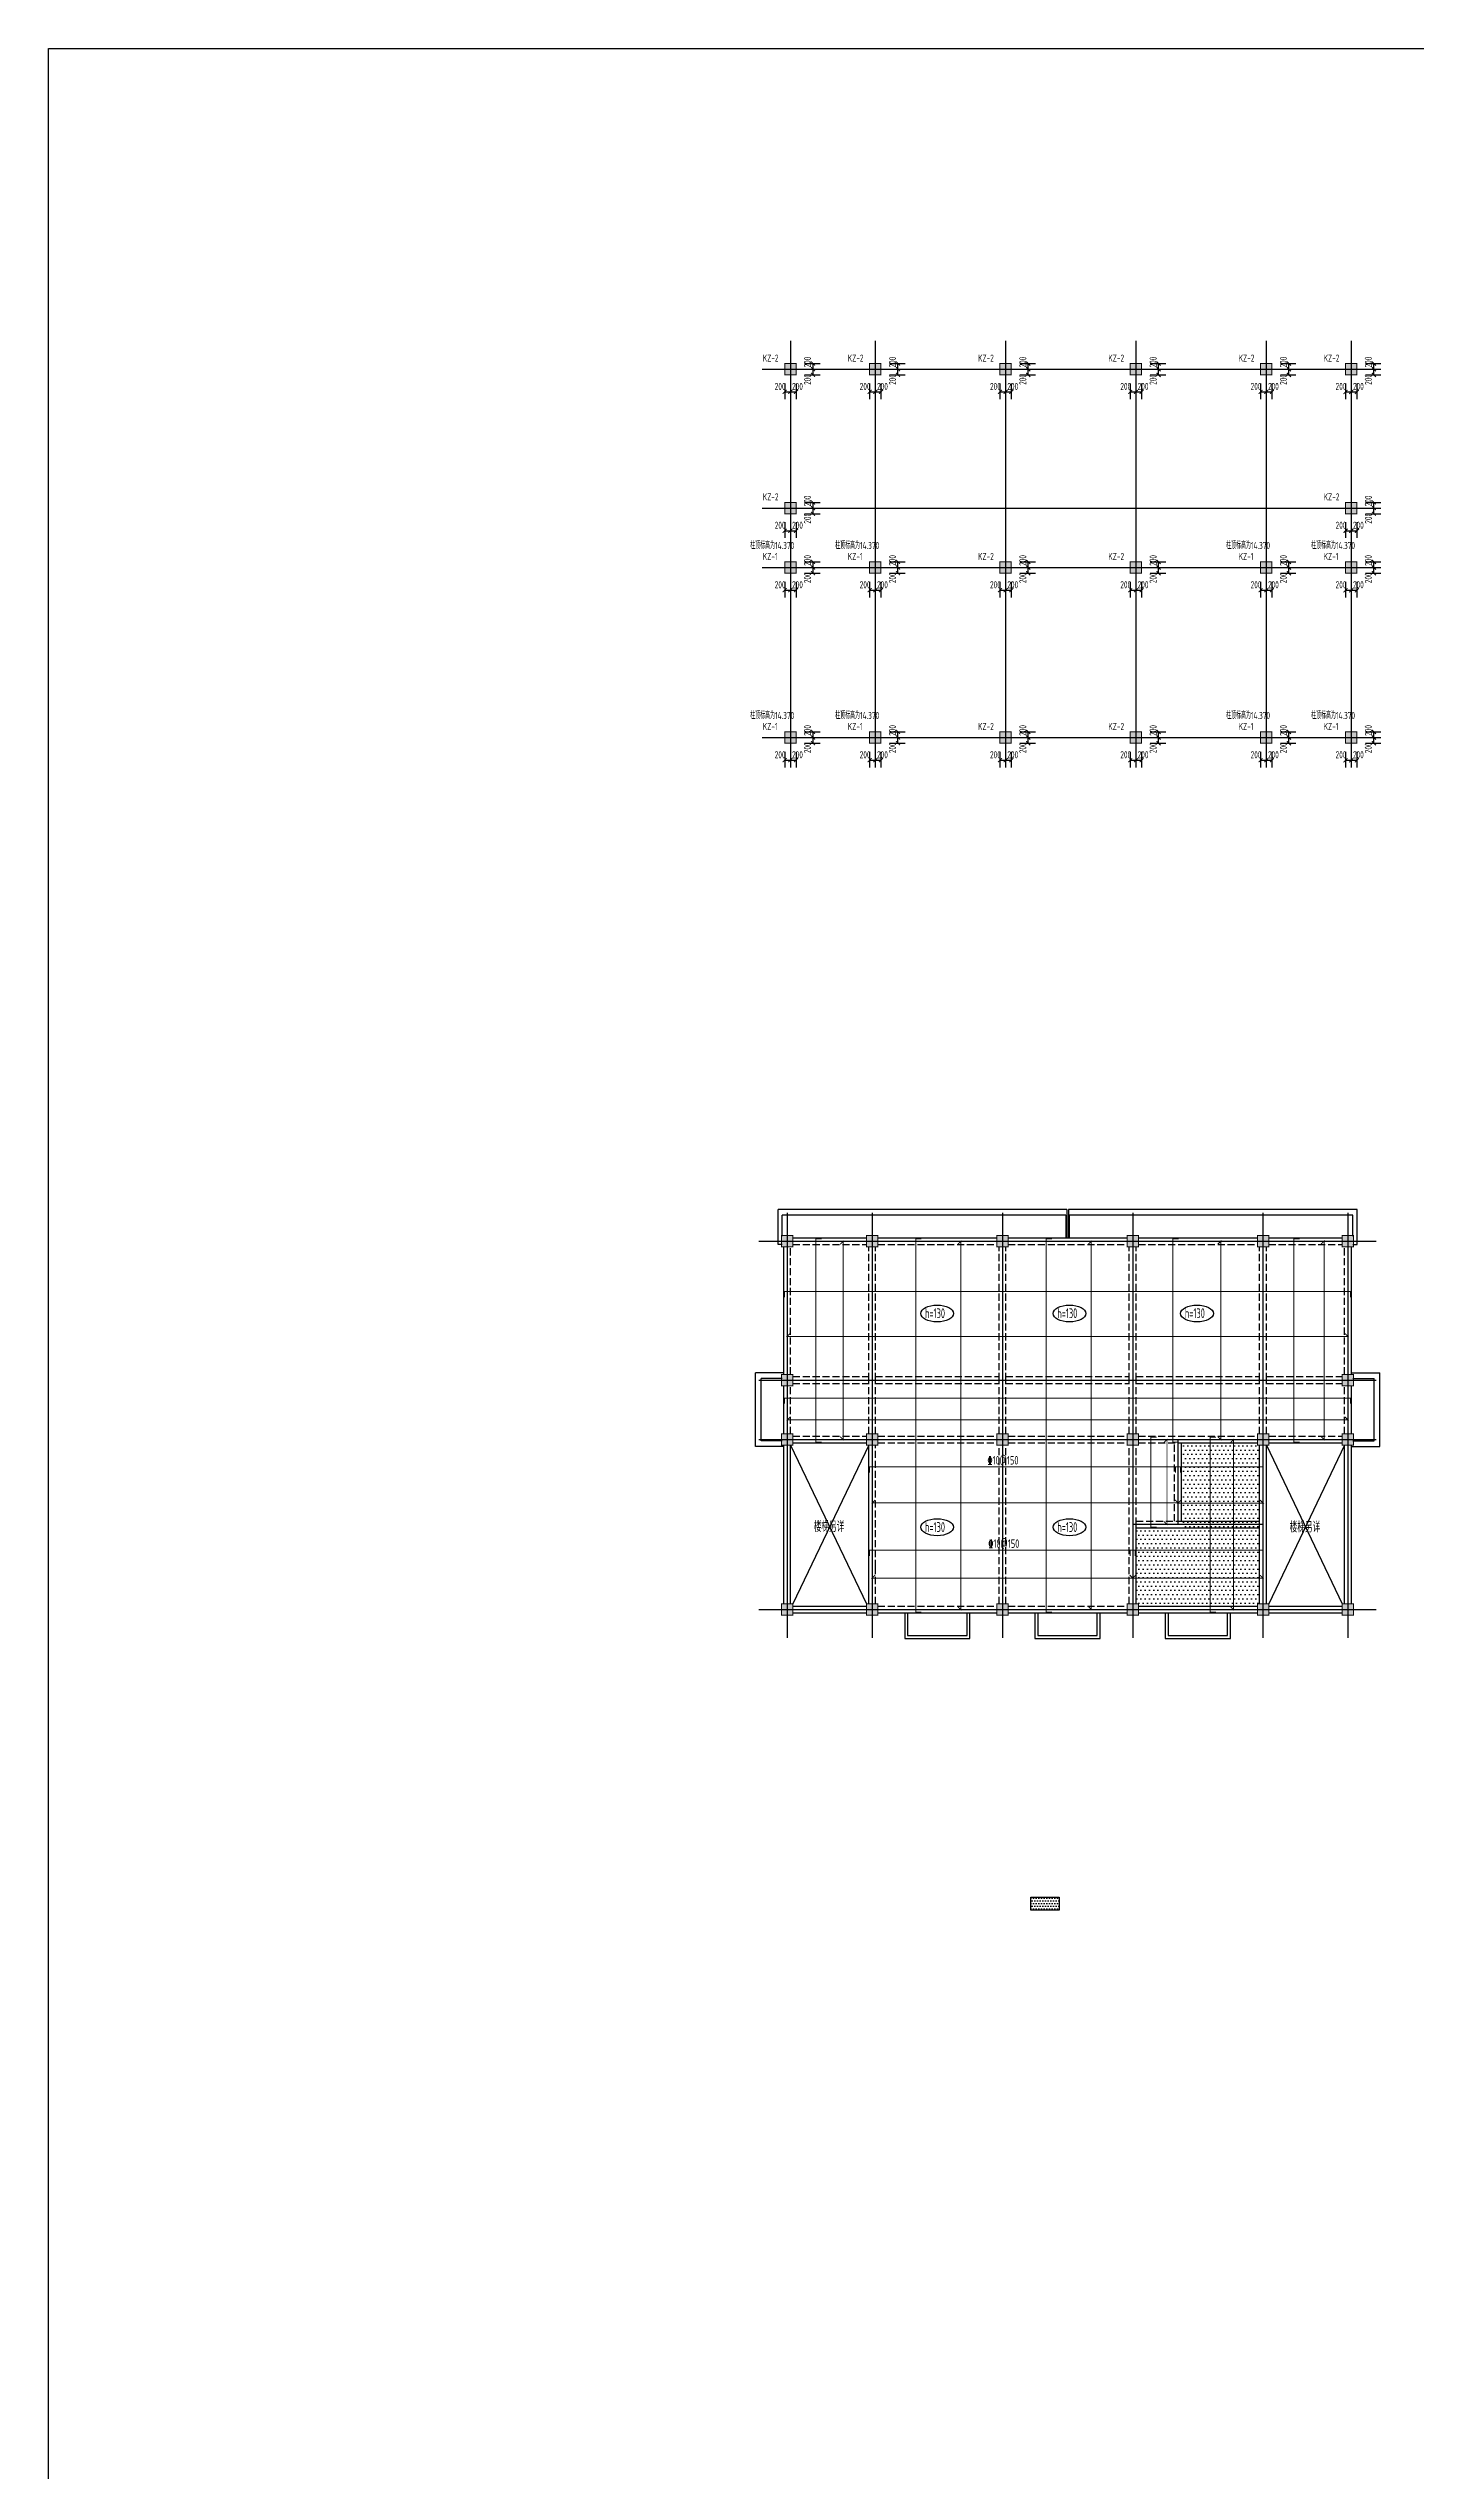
# Model space of a CAD drawing. Extents: x 389606 to 781446, y -84812 to 87496.
# Drawn here: x 605250 to 653546, y 1976 to 87496 of the extents above; entities that cross this region are included whole.
import ezdxf

# ---------------------------------------------------------------- set-up
doc = ezdxf.new("R2010")
doc.units = 0
doc.header["$LTSCALE"] = 1000
doc.header["$MEASUREMENT"] = 0
doc.linetypes.add('DASH', pattern=[0.35, 0.25, -0.1])
doc.layers.get('0').update_dxf_attribs({"linetype": 'CONTINUOUS'})
for name, color, linetype in [('DOTE', 5, 'CONTINUOUS'), ('构件标注', 3, 'CONTINUOUS'), ('柱', 2, 'CONTINUOUS'), ('柱集中标注', 2, 'CONTINUOUS'), ('梁', 4, 'CONTINUOUS'), ('梁原位标注', 7, 'CONTINUOUS'), ('梁虚线', 134, 'DASH'), ('楼板正筋钢筋', 24, 'CONTINUOUS'), ('楼板负筋钢筋', 1, 'CONTINUOUS'), ('零厚板', 7, 'CONTINUOUS')]:
    doc.layers.add(name, color=color, linetype=linetype)
doc.styles.get("Standard").update_dxf_attribs({"font": 'GBENOR', "bigfont": 'GBCBIG'})

# ---------------------------------------------------------------- blocks, each defined once
blk = doc.blocks.new('0asd3asdasdasd3')
at = {"layer": 'DOTE'}
for p, q in [((576270, 47332), (576270, 32332)), ((579270, 47332), (579270, 32332)), ((583870, 47332), (583870, 32332)), ((588470, 47332), (588470, 32332)), ((593070, 47332), (593070, 32332)), ((596070, 47332), (596070, 32332)), ((575270, 46332), (597070, 46332)), ((575270, 41432), (597070, 41432)), ((575270, 39332), (597070, 39332)), ((575270, 33332), (597070, 33332))]:
    blk.add_line(p, q, dxfattribs=at)
blk = doc.blocks.new('0a3sdas3dasd')
for p, q in [((593988, -390204), (593988, -387604)), ((594988, -387604), (593988, -387604)), ((594188, -390004), (594188, -387804)), ((594933, -387804), (594188, -387804)), ((615028, -387604), (616028, -387604)), ((615083, -387804), (615828, -387804)), ((615828, -390004), (615828, -387804)), ((616028, -390204), (616028, -387604)), ((594988, -390204), (593988, -390204)), ((594933, -390004), (594188, -390004)), ((615028, -390204), (616028, -390204)), ((615083, -390004), (615828, -390004)), ((599258, -396074), (599258, -396974)), ((599358, -396074), (599358, -396874)), ((601458, -396874), (601458, -396074)), ((601558, -396974), (601558, -396074)), ((603858, -396074), (603858, -396974)), ((603958, -396074), (603958, -396874)), ((606058, -396874), (606058, -396074)), ((606158, -396974), (606158, -396074)), ((608458, -396074), (608458, -396974)), ((608558, -396074), (608558, -396874)), ((610658, -396874), (610658, -396074)), ((610758, -396974), (610758, -396074)), ((599258, -396974), (601558, -396974)), ((599358, -396874), (601458, -396874)), ((603858, -396974), (606158, -396974)), ((603958, -396874), (606058, -396874)), ((608458, -396974), (610758, -396974)), ((608558, -396874), (610658, -396874))]:
    blk.add_line(p, q)
blk = doc.blocks.new('asd0asdasd5asdad2')
at = {"layer": 'DOTE'}
for p, q in [((539368, 47332), (539368, 32332)), ((542368, 47332), (542368, 32332)), ((546968, 47332), (546968, 32332)), ((551568, 47332), (551568, 32332)), ((556168, 47332), (556168, 32332)), ((559168, 47332), (559168, 32332)), ((538368, 46332), (560168, 46332)), ((538368, 41432), (560168, 41432)), ((538368, 39332), (560168, 39332)), ((553168, 36332), (553168, 39332)), ((556168, 36332), (551568, 36332)), ((538368, 33332), (560168, 33332))]:
    blk.add_line(p, q, dxfattribs=at)

msp = doc.modelspace()

# ---------------------------------------------------------------- hatches: boundary and pattern name
h = msp.add_hatch(color=2)
h.paths.add_polyline_path([(651439.5, 75974), (651439.5, 76374), (651039.5, 76374), (651039.5, 75974)])
h.paths.add_polyline_path([(651439.5, 71074), (651439.5, 71474), (651039.5, 71474), (651039.5, 71074)])
h.paths.add_polyline_path([(651439.5, 68974), (651439.5, 69374), (651039.5, 69374), (651039.5, 68974)])
h.paths.add_polyline_path([(651439.5, 62974), (651439.5, 63374), (651039.5, 63374), (651039.5, 62974)])
h.paths.add_polyline_path([(648439.5, 75974), (648439.5, 76374), (648039.5, 76374), (648039.5, 75974)])
h.paths.add_polyline_path([(648439.5, 68974), (648439.5, 69374), (648039.5, 69374), (648039.5, 68974)])
h.paths.add_polyline_path([(648439.5, 62974), (648439.5, 63374), (648039.5, 63374), (648039.5, 62974)])
h.paths.add_polyline_path([(643839.5, 75974), (643839.5, 76374), (643439.5, 76374), (643439.5, 75974)])
h.paths.add_polyline_path([(643839.5, 68974), (643839.5, 69374), (643439.5, 69374), (643439.5, 68974)])
h.paths.add_polyline_path([(643839.5, 62974), (643839.5, 63374), (643439.5, 63374), (643439.5, 62974)])
h.paths.add_polyline_path([(639239.5, 75974), (639239.5, 76374), (638839.5, 76374), (638839.5, 75974)])
h.paths.add_polyline_path([(639239.5, 68974), (639239.5, 69374), (638839.5, 69374), (638839.5, 68974)])
h.paths.add_polyline_path([(639239.5, 62974), (639239.5, 63374), (638839.5, 63374), (638839.5, 62974)])
h.paths.add_polyline_path([(634639.5, 75974), (634639.5, 76374), (634239.5, 76374), (634239.5, 75974)])
h.paths.add_polyline_path([(634639.5, 68974), (634639.5, 69374), (634239.5, 69374), (634239.5, 68974)])
h.paths.add_polyline_path([(634639.5, 62974), (634639.5, 63374), (634239.5, 63374), (634239.5, 62974)])
h.paths.add_polyline_path([(631639.5, 75974), (631639.5, 76374), (631239.5, 76374), (631239.5, 75974)])
h.paths.add_polyline_path([(631639.5, 71074), (631639.5, 71474), (631239.5, 71474), (631239.5, 71074)])
h.paths.add_polyline_path([(631639.5, 68974), (631639.5, 69374), (631239.5, 69374), (631239.5, 68974)])
h.paths.add_polyline_path([(631639.5, 62974), (631639.5, 63374), (631239.5, 63374), (631239.5, 62974)])
h = msp.add_hatch(color=2)
h.paths.add_polyline_path([(651325.6, 45198.5), (651325.6, 45598.5), (650925.6, 45598.5), (650925.6, 45198.5)])
h.paths.add_polyline_path([(651325.6, 40298.5), (651325.6, 40698.5), (650925.6, 40698.5), (650925.6, 40298.5)])
h.paths.add_polyline_path([(651325.6, 38198.5), (651325.6, 38598.5), (650925.6, 38598.5), (650925.6, 38198.5)])
h.paths.add_polyline_path([(651325.6, 32198.5), (651325.6, 32598.5), (650925.6, 32598.5), (650925.6, 32198.5)])
h.paths.add_polyline_path([(648325.6, 45198.5), (648325.6, 45598.5), (647925.6, 45598.5), (647925.6, 45198.5)])
h.paths.add_polyline_path([(648325.6, 38198.5), (648325.6, 38598.5), (647925.6, 38598.5), (647925.6, 38198.5)])
h.paths.add_polyline_path([(648325.6, 32198.5), (648325.6, 32598.5), (647925.6, 32598.5), (647925.6, 32198.5)])
h.paths.add_polyline_path([(643725.6, 45198.5), (643725.6, 45598.5), (643325.6, 45598.5), (643325.6, 45198.5)])
h.paths.add_polyline_path([(643725.6, 38198.5), (643725.6, 38598.5), (643325.6, 38598.5), (643325.6, 38198.5)])
h.paths.add_polyline_path([(643725.6, 32198.5), (643725.6, 32598.5), (643325.6, 32598.5), (643325.6, 32198.5)])
h.paths.add_polyline_path([(639125.6, 45198.5), (639125.6, 45598.5), (638725.6, 45598.5), (638725.6, 45198.5)])
h.paths.add_polyline_path([(639125.6, 38198.5), (639125.6, 38598.5), (638725.6, 38598.5), (638725.6, 38198.5)])
h.paths.add_polyline_path([(639125.6, 32198.5), (639125.6, 32598.5), (638725.6, 32598.5), (638725.6, 32198.5)])
h.paths.add_polyline_path([(634525.6, 45198.5), (634525.6, 45598.5), (634125.6, 45598.5), (634125.6, 45198.5)])
h.paths.add_polyline_path([(634525.6, 38198.5), (634525.6, 38598.5), (634125.6, 38598.5), (634125.6, 38198.5)])
h.paths.add_polyline_path([(634525.6, 32198.5), (634525.6, 32598.5), (634125.6, 32598.5), (634125.6, 32198.5)])
h.paths.add_polyline_path([(631525.6, 45198.5), (631525.6, 45598.5), (631125.6, 45598.5), (631125.6, 45198.5)])
h.paths.add_polyline_path([(631525.6, 40298.5), (631525.6, 40698.5), (631125.6, 40698.5), (631125.6, 40298.5)])
h.paths.add_polyline_path([(631525.6, 38198.5), (631525.6, 38598.5), (631125.6, 38598.5), (631125.6, 38198.5)])
h.paths.add_polyline_path([(631525.6, 32198.5), (631525.6, 32598.5), (631125.6, 32598.5), (631125.6, 32198.5)])
h = msp.add_hatch()
h.set_pattern_fill('松散材料', color=2, scale=80, style=0)
h.set_pattern_definition([(0, (36242.96, 428327.68), (75, 150), [0, -150])])
h.paths.add_polyline_path([(645245.6, 38278.5), (648005.6, 38278.5), (648005.6, 32518.5), (643685.6, 32530.9), (643645.6, 32598.5), (643645.6, 35278.5), (645245.6, 35278.5)])
h = msp.add_hatch()
h.set_pattern_fill('松散材料', color=256, scale=50, style=0)
h.set_pattern_definition([(180, (1572886.81, 28863.06), (-46.875, 93.75), [0, -93.75])])
h.paths.add_polyline_path([(639933.4, 22249.2), (640930.3, 22249.2), (640930.3, 21785.6), (639933.4, 21785.6)])

# ---------------------------------------------------------------- linework, layer by layer
for p, q in [((641195.6, 46518.5), (631005.6, 46518.5)), ((631005.6, 45278.5), (631005.6, 46518.5)), ((641165.6, 46318.5), (631150.6, 46318.5)), ((631150.6, 45573.5), (631150.6, 46318.5)), ((641165.6, 46318.5), (641165.6, 45518.5)), ((641195.6, 46518.5), (641195.6, 45518.5)), ((641255.6, 46518.5), (641255.6, 45518.5)), ((651445.6, 46518.5), (641255.6, 46518.5)), ((641285.6, 46318.5), (641285.6, 45518.5)), ((651300.6, 46318.5), (641285.6, 46318.5)), ((651300.6, 45573.5), (651300.6, 46318.5)), ((651445.6, 45278.5), (651445.6, 46518.5)), ((631150.6, 45278.5), (631005.6, 45278.5)), ((651300.6, 45278.5), (651445.6, 45278.5))]:
    msp.add_line(p, q)
for points in [[(605249.7, 87496.2), (781446.2, 87496.2), (781446.2, -84811.7), (605249.7, -84811.7)], [(639933.4, 22249.2), (640930.3, 22249.2), (640930.3, 21785.6), (639933.4, 21785.6)]]:
    msp.add_lwpolyline(points, close=True)
at = {"color": 181}
for centre in [(636622.4, 42850), (641292, 42850), (645795.9, 42850), (636622.4, 35303.8), (641292, 35303.8)]:
    msp.add_ellipse(centre, major_axis=(578.3, 0), ratio=0.5139449, dxfattribs=at)
at = {"layer": '构件标注'}
for p, q in [((631939.5, 76374), (632489.5, 76374)), ((631939.5, 76174), (632489.5, 76174)), ((631939.5, 76174), (632489.5, 76174)), ((632239.5, 76174), (632239.5, 76374)), ((632239.5, 75974), (632239.5, 76174)), ((634939.5, 76374), (635489.5, 76374)), ((634939.5, 76174), (635489.5, 76174)), ((634939.5, 76174), (635489.5, 76174)), ((635239.5, 76174), (635239.5, 76374)), ((635239.5, 75974), (635239.5, 76174)), ((639539.5, 76374), (640089.5, 76374)), ((639539.5, 76174), (640089.5, 76174)), ((639539.5, 76174), (640089.5, 76174)), ((639839.5, 76174), (639839.5, 76374)), ((639839.5, 75974), (639839.5, 76174)), ((644139.5, 76374), (644689.5, 76374)), ((644139.5, 76174), (644689.5, 76174)), ((644139.5, 76174), (644689.5, 76174)), ((644439.5, 76174), (644439.5, 76374)), ((644439.5, 75974), (644439.5, 76174)), ((648739.5, 76374), (649289.5, 76374)), ((648739.5, 76174), (649289.5, 76174)), ((648739.5, 76174), (649289.5, 76174)), ((649039.5, 76174), (649039.5, 76374)), ((649039.5, 75974), (649039.5, 76174)), ((651739.5, 76374), (652289.5, 76374)), ((651739.5, 76174), (652289.5, 76174)), ((651739.5, 76174), (652289.5, 76174)), ((652039.5, 76174), (652039.5, 76374)), ((652039.5, 75974), (652039.5, 76174)), ((631239.5, 75674), (631239.5, 75124)), ((631239.5, 75374), (631439.5, 75374)), ((631439.5, 75674), (631439.5, 75124)), ((631439.5, 75674), (631439.5, 75124)), ((631439.5, 75374), (631639.5, 75374)), ((631639.5, 75674), (631639.5, 75124)), ((631939.5, 75974), (632489.5, 75974)), ((634239.5, 75674), (634239.5, 75124)), ((634239.5, 75374), (634439.5, 75374)), ((634439.5, 75674), (634439.5, 75124)), ((634439.5, 75674), (634439.5, 75124)), ((634439.5, 75374), (634639.5, 75374)), ((634639.5, 75674), (634639.5, 75124)), ((634939.5, 75974), (635489.5, 75974)), ((638839.5, 75674), (638839.5, 75124)), ((638839.5, 75374), (639039.5, 75374)), ((639039.5, 75674), (639039.5, 75124)), ((639039.5, 75674), (639039.5, 75124)), ((639039.5, 75374), (639239.5, 75374)), ((639239.5, 75674), (639239.5, 75124)), ((639539.5, 75974), (640089.5, 75974)), ((643439.5, 75674), (643439.5, 75124)), ((643439.5, 75374), (643639.5, 75374)), ((643639.5, 75674), (643639.5, 75124)), ((643639.5, 75674), (643639.5, 75124)), ((643639.5, 75374), (643839.5, 75374)), ((643839.5, 75674), (643839.5, 75124)), ((644139.5, 75974), (644689.5, 75974)), ((648039.5, 75674), (648039.5, 75124)), ((648039.5, 75374), (648239.5, 75374)), ((648239.5, 75674), (648239.5, 75124)), ((648239.5, 75674), (648239.5, 75124)), ((648239.5, 75374), (648439.5, 75374)), ((648439.5, 75674), (648439.5, 75124)), ((648739.5, 75974), (649289.5, 75974)), ((651039.5, 75674), (651039.5, 75124)), ((651039.5, 75374), (651239.5, 75374)), ((651239.5, 75674), (651239.5, 75124)), ((651239.5, 75674), (651239.5, 75124)), ((651239.5, 75374), (651439.5, 75374)), ((651439.5, 75674), (651439.5, 75124)), ((651739.5, 75974), (652289.5, 75974)), ((631939.5, 71474), (632489.5, 71474)), ((631939.5, 71274), (632489.5, 71274)), ((631939.5, 71274), (632489.5, 71274)), ((631939.5, 71074), (632489.5, 71074)), ((632239.5, 71274), (632239.5, 71474)), ((632239.5, 71074), (632239.5, 71274)), ((651739.5, 71474), (652289.5, 71474)), ((651739.5, 71274), (652289.5, 71274)), ((651739.5, 71274), (652289.5, 71274)), ((651739.5, 71074), (652289.5, 71074)), ((652039.5, 71274), (652039.5, 71474)), ((652039.5, 71074), (652039.5, 71274)), ((631239.5, 70774), (631239.5, 70224)), ((631239.5, 70474), (631439.5, 70474)), ((631439.5, 70774), (631439.5, 70224)), ((631439.5, 70774), (631439.5, 70224)), ((631439.5, 70474), (631639.5, 70474)), ((631639.5, 70774), (631639.5, 70224)), ((651039.5, 70774), (651039.5, 70224)), ((651039.5, 70474), (651239.5, 70474)), ((651239.5, 70774), (651239.5, 70224)), ((651239.5, 70774), (651239.5, 70224)), ((651239.5, 70474), (651439.5, 70474)), ((651439.5, 70774), (651439.5, 70224)), ((631939.5, 69374), (632489.5, 69374)), ((632239.5, 69174), (632239.5, 69374)), ((634939.5, 69374), (635489.5, 69374)), ((635239.5, 69174), (635239.5, 69374)), ((639539.5, 69374), (640089.5, 69374)), ((639839.5, 69174), (639839.5, 69374)), ((644139.5, 69374), (644689.5, 69374)), ((644439.5, 69174), (644439.5, 69374)), ((648739.5, 69374), (649289.5, 69374)), ((649039.5, 69174), (649039.5, 69374)), ((651739.5, 69374), (652289.5, 69374)), ((652039.5, 69174), (652039.5, 69374)), ((631239.5, 68674), (631239.5, 68124)), ((631439.5, 68674), (631439.5, 68124)), ((631439.5, 68674), (631439.5, 68124)), ((631639.5, 68674), (631639.5, 68124)), ((631939.5, 69174), (632489.5, 69174)), ((631939.5, 69174), (632489.5, 69174)), ((631939.5, 68974), (632489.5, 68974)), ((632239.5, 68974), (632239.5, 69174)), ((634239.5, 68674), (634239.5, 68124)), ((634439.5, 68674), (634439.5, 68124)), ((634439.5, 68674), (634439.5, 68124)), ((634639.5, 68674), (634639.5, 68124)), ((634939.5, 69174), (635489.5, 69174)), ((634939.5, 69174), (635489.5, 69174)), ((634939.5, 68974), (635489.5, 68974)), ((635239.5, 68974), (635239.5, 69174)), ((638839.5, 68674), (638839.5, 68124)), ((639039.5, 68674), (639039.5, 68124)), ((639039.5, 68674), (639039.5, 68124)), ((639239.5, 68674), (639239.5, 68124)), ((639539.5, 69174), (640089.5, 69174)), ((639539.5, 69174), (640089.5, 69174)), ((639539.5, 68974), (640089.5, 68974)), ((639839.5, 68974), (639839.5, 69174)), ((643439.5, 68674), (643439.5, 68124)), ((643639.5, 68674), (643639.5, 68124)), ((643639.5, 68674), (643639.5, 68124)), ((643839.5, 68674), (643839.5, 68124)), ((644139.5, 69174), (644689.5, 69174)), ((644139.5, 69174), (644689.5, 69174)), ((644139.5, 68974), (644689.5, 68974)), ((644439.5, 68974), (644439.5, 69174)), ((648039.5, 68674), (648039.5, 68124)), ((648239.5, 68674), (648239.5, 68124)), ((648239.5, 68674), (648239.5, 68124)), ((648439.5, 68674), (648439.5, 68124)), ((648739.5, 69174), (649289.5, 69174)), ((648739.5, 69174), (649289.5, 69174)), ((648739.5, 68974), (649289.5, 68974)), ((649039.5, 68974), (649039.5, 69174)), ((651039.5, 68674), (651039.5, 68124)), ((651239.5, 68674), (651239.5, 68124)), ((651239.5, 68674), (651239.5, 68124)), ((651439.5, 68674), (651439.5, 68124)), ((651739.5, 69174), (652289.5, 69174)), ((651739.5, 69174), (652289.5, 69174)), ((651739.5, 68974), (652289.5, 68974)), ((652039.5, 68974), (652039.5, 69174)), ((631239.5, 68374), (631439.5, 68374)), ((631439.5, 68374), (631639.5, 68374)), ((634239.5, 68374), (634439.5, 68374)), ((634439.5, 68374), (634639.5, 68374)), ((638839.5, 68374), (639039.5, 68374)), ((639039.5, 68374), (639239.5, 68374)), ((643439.5, 68374), (643639.5, 68374)), ((643639.5, 68374), (643839.5, 68374)), ((648039.5, 68374), (648239.5, 68374)), ((648239.5, 68374), (648439.5, 68374)), ((651039.5, 68374), (651239.5, 68374)), ((651239.5, 68374), (651439.5, 68374)), ((631939.5, 63374), (632489.5, 63374)), ((632239.5, 63174), (632239.5, 63374)), ((634939.5, 63374), (635489.5, 63374)), ((635239.5, 63174), (635239.5, 63374)), ((639539.5, 63374), (640089.5, 63374)), ((639839.5, 63174), (639839.5, 63374)), ((644139.5, 63374), (644689.5, 63374)), ((644439.5, 63174), (644439.5, 63374)), ((648739.5, 63374), (649289.5, 63374)), ((649039.5, 63174), (649039.5, 63374)), ((651739.5, 63374), (652289.5, 63374)), ((652039.5, 63174), (652039.5, 63374)), ((631239.5, 62674), (631239.5, 62124)), ((631439.5, 62674), (631439.5, 62124)), ((631439.5, 62674), (631439.5, 62124)), ((631639.5, 62674), (631639.5, 62124)), ((631939.5, 63174), (632489.5, 63174)), ((631939.5, 63174), (632489.5, 63174)), ((631939.5, 62974), (632489.5, 62974)), ((632239.5, 62974), (632239.5, 63174)), ((634239.5, 62674), (634239.5, 62124)), ((634439.5, 62674), (634439.5, 62124)), ((634439.5, 62674), (634439.5, 62124)), ((634639.5, 62674), (634639.5, 62124)), ((634939.5, 63174), (635489.5, 63174)), ((634939.5, 63174), (635489.5, 63174)), ((634939.5, 62974), (635489.5, 62974)), ((635239.5, 62974), (635239.5, 63174)), ((638839.5, 62674), (638839.5, 62124)), ((639039.5, 62674), (639039.5, 62124)), ((639039.5, 62674), (639039.5, 62124)), ((639239.5, 62674), (639239.5, 62124)), ((639539.5, 63174), (640089.5, 63174)), ((639539.5, 63174), (640089.5, 63174)), ((639539.5, 62974), (640089.5, 62974)), ((639839.5, 62974), (639839.5, 63174)), ((643439.5, 62674), (643439.5, 62124)), ((643639.5, 62674), (643639.5, 62124)), ((643639.5, 62674), (643639.5, 62124)), ((643839.5, 62674), (643839.5, 62124)), ((644139.5, 63174), (644689.5, 63174)), ((644139.5, 63174), (644689.5, 63174)), ((644139.5, 62974), (644689.5, 62974)), ((644439.5, 62974), (644439.5, 63174)), ((648039.5, 62674), (648039.5, 62124)), ((648239.5, 62674), (648239.5, 62124)), ((648239.5, 62674), (648239.5, 62124)), ((648439.5, 62674), (648439.5, 62124)), ((648739.5, 63174), (649289.5, 63174)), ((648739.5, 63174), (649289.5, 63174)), ((648739.5, 62974), (649289.5, 62974)), ((649039.5, 62974), (649039.5, 63174)), ((651039.5, 62674), (651039.5, 62124)), ((651239.5, 62674), (651239.5, 62124)), ((651239.5, 62674), (651239.5, 62124)), ((651439.5, 62674), (651439.5, 62124)), ((651739.5, 63174), (652289.5, 63174)), ((651739.5, 63174), (652289.5, 63174)), ((651739.5, 62974), (652289.5, 62974)), ((652039.5, 62974), (652039.5, 63174)), ((631239.5, 62374), (631439.5, 62374)), ((631439.5, 62374), (631639.5, 62374)), ((634239.5, 62374), (634439.5, 62374)), ((634439.5, 62374), (634639.5, 62374)), ((638839.5, 62374), (639039.5, 62374)), ((639039.5, 62374), (639239.5, 62374)), ((643439.5, 62374), (643639.5, 62374)), ((643639.5, 62374), (643839.5, 62374)), ((648039.5, 62374), (648239.5, 62374)), ((648239.5, 62374), (648439.5, 62374)), ((651039.5, 62374), (651239.5, 62374)), ((651239.5, 62374), (651439.5, 62374))]:
    msp.add_line(p, q, dxfattribs=at)
at = {"layer": '构件标注', "const_width": 36}
for points in [[(632309.5, 76304), (632169.5, 76444)], [(632309.5, 76104), (632169.5, 76244)], [(632309.5, 76104), (632169.5, 76244)], [(635309.5, 76304), (635169.5, 76444)], [(635309.5, 76104), (635169.5, 76244)], [(635309.5, 76104), (635169.5, 76244)], [(639909.5, 76304), (639769.5, 76444)], [(639909.5, 76104), (639769.5, 76244)], [(639909.5, 76104), (639769.5, 76244)], [(644509.5, 76304), (644369.5, 76444)], [(644509.5, 76104), (644369.5, 76244)], [(644509.5, 76104), (644369.5, 76244)], [(649109.5, 76304), (648969.5, 76444)], [(649109.5, 76104), (648969.5, 76244)], [(649109.5, 76104), (648969.5, 76244)], [(652109.5, 76304), (651969.5, 76444)], [(652109.5, 76104), (651969.5, 76244)], [(652109.5, 76104), (651969.5, 76244)], [(631169.5, 75304), (631309.5, 75444)], [(631369.5, 75304), (631509.5, 75444)], [(631369.5, 75304), (631509.5, 75444)], [(631569.5, 75304), (631709.5, 75444)], [(632309.5, 75904), (632169.5, 76044)], [(634169.5, 75304), (634309.5, 75444)], [(634369.5, 75304), (634509.5, 75444)], [(634369.5, 75304), (634509.5, 75444)], [(634569.5, 75304), (634709.5, 75444)], [(635309.5, 75904), (635169.5, 76044)], [(638769.5, 75304), (638909.5, 75444)], [(638969.5, 75304), (639109.5, 75444)], [(638969.5, 75304), (639109.5, 75444)], [(639169.5, 75304), (639309.5, 75444)], [(639909.5, 75904), (639769.5, 76044)], [(643369.5, 75304), (643509.5, 75444)], [(643569.5, 75304), (643709.5, 75444)], [(643569.5, 75304), (643709.5, 75444)], [(643769.5, 75304), (643909.5, 75444)], [(644509.5, 75904), (644369.5, 76044)], [(647969.5, 75304), (648109.5, 75444)], [(648169.5, 75304), (648309.5, 75444)], [(648169.5, 75304), (648309.5, 75444)], [(648369.5, 75304), (648509.5, 75444)], [(649109.5, 75904), (648969.5, 76044)], [(650969.5, 75304), (651109.5, 75444)], [(651169.5, 75304), (651309.5, 75444)], [(651169.5, 75304), (651309.5, 75444)], [(651369.5, 75304), (651509.5, 75444)], [(652109.5, 75904), (651969.5, 76044)], [(632309.5, 71404), (632169.5, 71544)], [(632309.5, 71204), (632169.5, 71344)], [(632309.5, 71204), (632169.5, 71344)], [(632309.5, 71004), (632169.5, 71144)], [(652109.5, 71404), (651969.5, 71544)], [(652109.5, 71204), (651969.5, 71344)], [(652109.5, 71204), (651969.5, 71344)], [(652109.5, 71004), (651969.5, 71144)], [(631169.5, 70404), (631309.5, 70544)], [(631369.5, 70404), (631509.5, 70544)], [(631369.5, 70404), (631509.5, 70544)], [(631569.5, 70404), (631709.5, 70544)], [(650969.5, 70404), (651109.5, 70544)], [(651169.5, 70404), (651309.5, 70544)], [(651169.5, 70404), (651309.5, 70544)], [(651369.5, 70404), (651509.5, 70544)], [(632309.5, 69304), (632169.5, 69444)], [(635309.5, 69304), (635169.5, 69444)], [(639909.5, 69304), (639769.5, 69444)], [(644509.5, 69304), (644369.5, 69444)], [(649109.5, 69304), (648969.5, 69444)], [(652109.5, 69304), (651969.5, 69444)], [(631169.5, 68304), (631309.5, 68444)], [(631369.5, 68304), (631509.5, 68444)], [(631369.5, 68304), (631509.5, 68444)], [(631569.5, 68304), (631709.5, 68444)], [(632309.5, 69104), (632169.5, 69244)], [(632309.5, 69104), (632169.5, 69244)], [(632309.5, 68904), (632169.5, 69044)], [(634169.5, 68304), (634309.5, 68444)], [(634369.5, 68304), (634509.5, 68444)], [(634369.5, 68304), (634509.5, 68444)], [(634569.5, 68304), (634709.5, 68444)], [(635309.5, 69104), (635169.5, 69244)], [(635309.5, 69104), (635169.5, 69244)], [(635309.5, 68904), (635169.5, 69044)], [(638769.5, 68304), (638909.5, 68444)], [(638969.5, 68304), (639109.5, 68444)], [(638969.5, 68304), (639109.5, 68444)], [(639169.5, 68304), (639309.5, 68444)], [(639909.5, 69104), (639769.5, 69244)], [(639909.5, 69104), (639769.5, 69244)], [(639909.5, 68904), (639769.5, 69044)], [(643369.5, 68304), (643509.5, 68444)], [(643569.5, 68304), (643709.5, 68444)], [(643569.5, 68304), (643709.5, 68444)], [(643769.5, 68304), (643909.5, 68444)], [(644509.5, 69104), (644369.5, 69244)], [(644509.5, 69104), (644369.5, 69244)], [(644509.5, 68904), (644369.5, 69044)], [(647969.5, 68304), (648109.5, 68444)], [(648169.5, 68304), (648309.5, 68444)], [(648169.5, 68304), (648309.5, 68444)], [(648369.5, 68304), (648509.5, 68444)], [(649109.5, 69104), (648969.5, 69244)], [(649109.5, 69104), (648969.5, 69244)], [(649109.5, 68904), (648969.5, 69044)], [(650969.5, 68304), (651109.5, 68444)], [(651169.5, 68304), (651309.5, 68444)], [(651169.5, 68304), (651309.5, 68444)], [(651369.5, 68304), (651509.5, 68444)], [(652109.5, 69104), (651969.5, 69244)], [(652109.5, 69104), (651969.5, 69244)], [(652109.5, 68904), (651969.5, 69044)], [(632309.5, 63304), (632169.5, 63444)], [(635309.5, 63304), (635169.5, 63444)], [(639909.5, 63304), (639769.5, 63444)], [(644509.5, 63304), (644369.5, 63444)], [(649109.5, 63304), (648969.5, 63444)], [(652109.5, 63304), (651969.5, 63444)], [(631169.5, 62304), (631309.5, 62444)], [(631369.5, 62304), (631509.5, 62444)], [(631369.5, 62304), (631509.5, 62444)], [(631569.5, 62304), (631709.5, 62444)], [(632309.5, 63104), (632169.5, 63244)], [(632309.5, 63104), (632169.5, 63244)], [(632309.5, 62904), (632169.5, 63044)], [(634169.5, 62304), (634309.5, 62444)], [(634369.5, 62304), (634509.5, 62444)], [(634369.5, 62304), (634509.5, 62444)], [(634569.5, 62304), (634709.5, 62444)], [(635309.5, 63104), (635169.5, 63244)], [(635309.5, 63104), (635169.5, 63244)], [(635309.5, 62904), (635169.5, 63044)], [(638769.5, 62304), (638909.5, 62444)], [(638969.5, 62304), (639109.5, 62444)], [(638969.5, 62304), (639109.5, 62444)], [(639169.5, 62304), (639309.5, 62444)], [(639909.5, 63104), (639769.5, 63244)], [(639909.5, 63104), (639769.5, 63244)], [(639909.5, 62904), (639769.5, 63044)], [(643369.5, 62304), (643509.5, 62444)], [(643569.5, 62304), (643709.5, 62444)], [(643569.5, 62304), (643709.5, 62444)], [(643769.5, 62304), (643909.5, 62444)], [(644509.5, 63104), (644369.5, 63244)], [(644509.5, 63104), (644369.5, 63244)], [(644509.5, 62904), (644369.5, 63044)], [(647969.5, 62304), (648109.5, 62444)], [(648169.5, 62304), (648309.5, 62444)], [(648169.5, 62304), (648309.5, 62444)], [(648369.5, 62304), (648509.5, 62444)], [(649109.5, 63104), (648969.5, 63244)], [(649109.5, 63104), (648969.5, 63244)], [(649109.5, 62904), (648969.5, 63044)], [(650969.5, 62304), (651109.5, 62444)], [(651169.5, 62304), (651309.5, 62444)], [(651169.5, 62304), (651309.5, 62444)], [(651369.5, 62304), (651509.5, 62444)], [(652109.5, 63104), (651969.5, 63244)], [(652109.5, 63104), (651969.5, 63244)], [(652109.5, 62904), (651969.5, 63044)]]:
    msp.add_lwpolyline(points, dxfattribs=at)
at = {"layer": '柱', "const_width": 35}
for points in [[(631639.5, 75974), (631639.5, 76374), (631239.5, 76374), (631239.5, 75974)], [(634639.5, 75974), (634639.5, 76374), (634239.5, 76374), (634239.5, 75974)], [(639239.5, 75974), (639239.5, 76374), (638839.5, 76374), (638839.5, 75974)], [(643839.5, 75974), (643839.5, 76374), (643439.5, 76374), (643439.5, 75974)], [(648439.5, 75974), (648439.5, 76374), (648039.5, 76374), (648039.5, 75974)], [(651439.5, 75974), (651439.5, 76374), (651039.5, 76374), (651039.5, 75974)], [(631639.5, 71074), (631639.5, 71474), (631239.5, 71474), (631239.5, 71074)], [(651439.5, 71074), (651439.5, 71474), (651039.5, 71474), (651039.5, 71074)], [(631639.5, 68974), (631639.5, 69374), (631239.5, 69374), (631239.5, 68974)], [(634639.5, 68974), (634639.5, 69374), (634239.5, 69374), (634239.5, 68974)], [(639239.5, 68974), (639239.5, 69374), (638839.5, 69374), (638839.5, 68974)], [(643839.5, 68974), (643839.5, 69374), (643439.5, 69374), (643439.5, 68974)], [(648439.5, 68974), (648439.5, 69374), (648039.5, 69374), (648039.5, 68974)], [(651439.5, 68974), (651439.5, 69374), (651039.5, 69374), (651039.5, 68974)], [(631639.5, 62974), (631639.5, 63374), (631239.5, 63374), (631239.5, 62974)], [(634639.5, 62974), (634639.5, 63374), (634239.5, 63374), (634239.5, 62974)], [(639239.5, 62974), (639239.5, 63374), (638839.5, 63374), (638839.5, 62974)], [(643839.5, 62974), (643839.5, 63374), (643439.5, 63374), (643439.5, 62974)], [(648439.5, 62974), (648439.5, 63374), (648039.5, 63374), (648039.5, 62974)], [(651439.5, 62974), (651439.5, 63374), (651039.5, 63374), (651039.5, 62974)], [(631525.6, 45198.5), (631525.6, 45598.5), (631125.6, 45598.5), (631125.6, 45198.5)], [(634525.6, 45198.5), (634525.6, 45598.5), (634125.6, 45598.5), (634125.6, 45198.5)], [(639125.6, 45198.5), (639125.6, 45598.5), (638725.6, 45598.5), (638725.6, 45198.5)], [(643725.6, 45198.5), (643725.6, 45598.5), (643325.6, 45598.5), (643325.6, 45198.5)], [(648325.6, 45198.5), (648325.6, 45598.5), (647925.6, 45598.5), (647925.6, 45198.5)], [(651325.6, 45198.5), (651325.6, 45598.5), (650925.6, 45598.5), (650925.6, 45198.5)], [(631525.6, 40298.5), (631525.6, 40698.5), (631125.6, 40698.5), (631125.6, 40298.5)], [(651325.6, 40298.5), (651325.6, 40698.5), (650925.6, 40698.5), (650925.6, 40298.5)], [(631525.6, 38198.5), (631525.6, 38598.5), (631125.6, 38598.5), (631125.6, 38198.5)], [(634525.6, 38198.5), (634525.6, 38598.5), (634125.6, 38598.5), (634125.6, 38198.5)], [(639125.6, 38198.5), (639125.6, 38598.5), (638725.6, 38598.5), (638725.6, 38198.5)], [(643725.6, 38198.5), (643725.6, 38598.5), (643325.6, 38598.5), (643325.6, 38198.5)], [(648325.6, 38198.5), (648325.6, 38598.5), (647925.6, 38598.5), (647925.6, 38198.5)], [(651325.6, 38198.5), (651325.6, 38598.5), (650925.6, 38598.5), (650925.6, 38198.5)], [(631525.6, 32198.5), (631525.6, 32598.5), (631125.6, 32598.5), (631125.6, 32198.5)], [(634525.6, 32198.5), (634525.6, 32598.5), (634125.6, 32598.5), (634125.6, 32198.5)], [(639125.6, 32198.5), (639125.6, 32598.5), (638725.6, 32598.5), (638725.6, 32198.5)], [(643725.6, 32198.5), (643725.6, 32598.5), (643325.6, 32598.5), (643325.6, 32198.5)], [(648325.6, 32198.5), (648325.6, 32598.5), (647925.6, 32598.5), (647925.6, 32198.5)], [(651325.6, 32198.5), (651325.6, 32598.5), (650925.6, 32598.5), (650925.6, 32198.5)]]:
    msp.add_lwpolyline(points, close=True, dxfattribs=at)
at = {"layer": '梁'}
for p, q in [((631525.6, 45518.5), (634125.6, 45518.5)), ((634525.6, 45518.5), (638725.6, 45518.5)), ((639125.6, 45518.5), (643325.6, 45518.5)), ((643725.6, 45518.5), (647925.6, 45518.5)), ((648325.6, 45518.5), (650925.6, 45518.5)), ((631205.6, 40698.5), (631205.6, 45198.5)), ((651245.6, 40698.5), (651245.6, 45198.5)), ((631205.6, 38598.5), (631205.6, 40298.5)), ((651245.6, 38598.5), (651245.6, 40298.5)), ((631205.6, 33898.5), (631205.6, 38198.5)), ((631445.6, 33898.5), (631445.6, 38198.5)), ((631525.6, 38278.5), (634125.6, 38278.5)), ((634205.6, 33898.5), (634205.6, 38198.5)), ((645125.6, 38278.5), (647925.6, 38278.5)), ((645245.6, 35518.5), (645245.6, 38278.5)), ((648005.6, 33898.5), (648005.6, 38198.5)), ((648245.6, 33898.5), (648245.6, 38198.5)), ((648325.6, 38278.5), (650925.6, 38278.5)), ((651005.6, 33898.5), (651005.6, 38198.5)), ((651245.6, 33898.5), (651245.6, 38198.5)), ((643645.6, 32598.5), (643645.6, 35398.5)), ((643645.6, 35278.5), (645125.6, 35278.5)), ((645125.6, 35518.5), (648005.6, 35518.5)), ((645125.6, 35278.5), (648005.6, 35278.5)), ((631205.6, 32598.5), (631205.6, 33898.5)), ((631445.6, 32598.5), (631445.6, 33898.5)), ((634205.6, 32598.5), (634205.6, 33898.5)), ((648005.6, 32598.5), (648005.6, 33898.5)), ((648245.6, 32598.5), (648245.6, 33898.5)), ((651005.6, 32598.5), (651005.6, 33898.5)), ((651245.6, 32598.5), (651245.6, 33898.5)), ((631525.6, 32518.5), (634125.6, 32518.5)), ((643725.6, 32518.5), (647925.6, 32518.5)), ((648325.6, 32518.5), (650925.6, 32518.5)), ((631525.6, 32278.5), (634125.6, 32278.5)), ((634525.6, 32278.5), (638725.6, 32278.5)), ((639125.6, 32278.5), (643325.6, 32278.5)), ((643725.6, 32278.5), (647925.6, 32278.5)), ((648325.6, 32278.5), (650925.6, 32278.5))]:
    msp.add_line(p, q, dxfattribs=at)
at = {"layer": '梁虚线'}
for p, q in [((631445.6, 40698.5), (631445.6, 45198.5)), ((631525.6, 45278.5), (634125.6, 45278.5)), ((634205.6, 40498.5), (634205.6, 45198.5)), ((634445.6, 40498.5), (634445.6, 45198.5)), ((634525.6, 45278.5), (638725.6, 45278.5)), ((638805.6, 40498.5), (638805.6, 45198.5)), ((639045.6, 40498.5), (639045.6, 45198.5)), ((639125.6, 45278.5), (643325.6, 45278.5)), ((643405.6, 40498.5), (643405.6, 45198.5)), ((643645.6, 40498.5), (643645.6, 45198.5)), ((643725.6, 45278.5), (647925.6, 45278.5)), ((648005.6, 40498.5), (648005.6, 45198.5)), ((648245.6, 40498.5), (648245.6, 45198.5)), ((648325.6, 45278.5), (650925.6, 45278.5)), ((651005.6, 40698.5), (651005.6, 45198.5)), ((631445.6, 38598.5), (631445.6, 40298.5)), ((631525.6, 40618.5), (634205.6, 40618.5)), ((631525.6, 40378.5), (634205.6, 40378.5)), ((634205.6, 38598.5), (634205.6, 40498.5)), ((634445.6, 40618.5), (638805.6, 40618.5)), ((634445.6, 38598.5), (634445.6, 40498.5)), ((634445.6, 40378.5), (638805.6, 40378.5)), ((638805.6, 38598.5), (638805.6, 40498.5)), ((639045.6, 40618.5), (643405.6, 40618.5)), ((639045.6, 38598.5), (639045.6, 40498.5)), ((639045.6, 40378.5), (643405.6, 40378.5)), ((643405.6, 38598.5), (643405.6, 40498.5)), ((643645.6, 40618.5), (648005.6, 40618.5)), ((643645.6, 38598.5), (643645.6, 40498.5)), ((643645.6, 40378.5), (648005.6, 40378.5)), ((648005.6, 38598.5), (648005.6, 40498.5)), ((648245.6, 40618.5), (650925.6, 40618.5)), ((648245.6, 38598.5), (648245.6, 40498.5)), ((648245.6, 40378.5), (650925.6, 40378.5)), ((651005.6, 38598.5), (651005.6, 40298.5)), ((631525.6, 38518.5), (634125.6, 38518.5)), ((634525.6, 38518.5), (638725.6, 38518.5)), ((639125.6, 38518.5), (643325.6, 38518.5)), ((643725.6, 38518.5), (645125.6, 38518.5)), ((645125.6, 38518.5), (647925.6, 38518.5)), ((648325.6, 38518.5), (650925.6, 38518.5)), ((634445.6, 33898.5), (634445.6, 38198.5)), ((634525.6, 38278.5), (638725.6, 38278.5)), ((638805.6, 32598.5), (638805.6, 38198.5)), ((639045.6, 32598.5), (639045.6, 38198.5)), ((639125.6, 38278.5), (643325.6, 38278.5)), ((643405.6, 35398.5), (643405.6, 38198.5)), ((643645.6, 35398.5), (643645.6, 38198.5)), ((643725.6, 38278.5), (645125.6, 38278.5)), ((645005.6, 35518.5), (645005.6, 38278.5)), ((643405.6, 32598.5), (643405.6, 35398.5)), ((643645.6, 35518.5), (645125.6, 35518.5)), ((634445.6, 32598.5), (634445.6, 33898.5)), ((634525.6, 32518.5), (638725.6, 32518.5)), ((639125.6, 32518.5), (643325.6, 32518.5))]:
    msp.add_line(p, q, dxfattribs=at)
at = {"layer": '楼板正筋钢筋', "const_width": 35}
for points in [[(633198, 38504.6), (633304.1, 38398.5), (633304.1, 45398.5), (633198, 45292.5)], [(637352.3, 32504.6), (637458.3, 32398.5), (637458.3, 45398.5), (637352.2, 45292.5)], [(641957.9, 32504.6), (642064, 32398.5), (642064, 45398.5), (641957.9, 45292.5)], [(646528, 38504.6), (646634, 38398.5), (646634, 45398.5), (646527.9, 45292.5)], [(650174.5, 38504.6), (650280.5, 38398.5), (650280.5, 45398.5), (650174.4, 45292.5)], [(631431.7, 42144.9), (631325.6, 42038.9), (651125.6, 42038.9), (651019.6, 42145)], [(631431.7, 39195.5), (631325.6, 39089.4), (651125.6, 39089.4), (651019.6, 39195.5)], [(644630, 35504.6), (644736.1, 35398.5), (644736.1, 38398.5), (644630, 38292.5)], [(646977.6, 32504.6), (647083.7, 32398.5), (647083.7, 38398.5), (646977.6, 38292.5)], [(634431.7, 36267), (634325.6, 36161), (645125.6, 36161), (645019.6, 36267)], [(645231.7, 36264.6), (645125.6, 36158.5), (648125.6, 36158.5), (648019.6, 36264.6)], [(634431.7, 33615.9), (634325.6, 33509.9), (643525.6, 33509.9), (643419.6, 33615.9)], [(643631.7, 33615.9), (643525.6, 33509.9), (648125.6, 33509.9), (648019.6, 33615.9)]]:
    msp.add_lwpolyline(points, dxfattribs=at)
at = {"layer": '楼板负筋钢筋', "const_width": 35}
for points in [[(632543, 38308.5), (632343, 38308.5), (632343, 45488.5), (632543, 45488.5)], [(636067.3, 32308.5), (635867.3, 32308.5), (635867.3, 45488.5), (636067.3, 45488.5)], [(640672.9, 32308.5), (640472.9, 32308.5), (640472.9, 45488.5), (640672.9, 45488.5)], [(645147.2, 38308.5), (644947.2, 38308.5), (644947.2, 45488.5), (645147.2, 45488.5)], [(649414.4, 38308.5), (649214.4, 38308.5), (649214.4, 45488.5), (649414.4, 45488.5)], [(631235.6, 43418.8), (631235.6, 43618.8), (651215.6, 43618.8), (651215.6, 43418.8)], [(631235.6, 39661.7), (631235.6, 39861.7), (651215.6, 39861.7), (651215.6, 39661.7)], [(644371.1, 35308.5), (644171.1, 35308.5), (644171.1, 38488.5), (644371.1, 38488.5)], [(646464.1, 32308.5), (646264.1, 32308.5), (646264.1, 38488.5), (646464.1, 38488.5)], [(634235.6, 37233.1), (634235.6, 37433.1), (645215.6, 37433.1), (645215.6, 37233.1)], [(645035.6, 37233.1), (645035.6, 37433.1), (648125.6, 37433.1), (648125.6, 37233.1)], [(634235.6, 34289.6), (634235.6, 34489.6), (643615.6, 34489.6), (643615.6, 34289.6)], [(643435.6, 34289.6), (643435.6, 34489.6), (648125.6, 34489.6), (648125.6, 34289.6)]]:
    msp.add_lwpolyline(points, dxfattribs=at)
at = {"layer": '零厚板'}
for p, q in [((631445.6, 38198.5), (634125.6, 32598.5)), ((634205.6, 38198.5), (631525.6, 32598.5)), ((648245.6, 38198.5), (650925.6, 32598.5)), ((651005.6, 38198.5), (648325.6, 32598.5))]:
    msp.add_line(p, q, dxfattribs=at)

# ---------------------------------------------------------------- block references
at = {"color": 2}
for name, p in [('0asd3asdasdasd3', (55169.4, 29842.1)), ('asd0asdasd5asdad2', (91957.1, -933.4)), ('0a3sdas3dasd', (36218, 428352.7))]:
    msp.add_blockref(name, p, dxfattribs=at)

# ---------------------------------------------------------------- texts
at = {"color": 181, "width": 0.7}
for p in [(638397.7, 37516.8), (638426.6, 34575.4)]:
    msp.add_text('%%13210@150', height=300, dxfattribs=at).set_placement(p)
at = {"layer": '构件标注', "width": 0.7}
for rotation, p in [(90.000012, (632169.5, 76235.2)), (90.000046, (635169.5, 76235.2)), (90, (639769.5, 76235.2)), (90, (644369.5, 76235.2)), (90, (648969.5, 76235.2)), (90, (651969.5, 76235.2)), (90.000017, (632169.5, 75622.7)), (90.000046, (635169.5, 75622.7)), (90, (639769.5, 75622.7)), (90, (644369.5, 75622.7)), (90, (648969.5, 75622.7)), (90, (651969.5, 75622.7)), (90.000012, (632169.5, 71335.2)), (90.000017, (632169.5, 70722.7)), (90, (651969.5, 71335.2)), (90, (651969.5, 70722.7)), (90.000012, (632169.5, 69235.2)), (90.000046, (635169.5, 69235.2)), (90, (639769.5, 69235.2)), (90, (644369.5, 69235.2)), (90, (648969.5, 69235.2)), (90, (651969.5, 69235.2)), (90.000017, (632169.5, 68622.7)), (90.000046, (635169.5, 68622.7)), (90, (639769.5, 68622.7)), (90, (644369.5, 68622.7)), (90, (648969.5, 68622.7)), (90, (651969.5, 68622.7)), (90.000012, (632169.5, 63235.2)), (90.000046, (635169.5, 63235.2)), (90, (639769.5, 63235.2)), (90, (644369.5, 63235.2)), (90, (648969.5, 63235.2)), (90, (651969.5, 63235.2)), (90.000017, (632169.5, 62622.7)), (90.000046, (635169.5, 62622.7)), (90, (639769.5, 62622.7)), (90, (644369.5, 62622.7)), (90, (648969.5, 62622.7)), (90, (651969.5, 62622.7))]:
    msp.add_text('200', height=250, rotation=rotation, dxfattribs=at).set_placement(p)
for p in [(630888.3, 75444), (631500.8, 75444), (633888.3, 75444), (634500.8, 75444), (638488.3, 75444), (639100.8, 75444), (643088.3, 75444), (643700.8, 75444), (647688.3, 75444), (648300.8, 75444), (650688.3, 75444), (651300.8, 75444), (630888.3, 70544), (631500.8, 70544), (650688.3, 70544), (651300.8, 70544), (630888.3, 68444), (631500.8, 68444), (633888.3, 68444), (634500.8, 68444), (638488.3, 68444), (639100.8, 68444), (643088.3, 68444), (643700.8, 68444), (647688.3, 68444), (648300.8, 68444), (650688.3, 68444), (651300.8, 68444), (630888.3, 62444), (631500.8, 62444), (633888.3, 62444), (634500.8, 62444), (638488.3, 62444), (639100.8, 62444), (643088.3, 62444), (643700.8, 62444), (647688.3, 62444), (648300.8, 62444), (650688.3, 62444), (651300.8, 62444)]:
    msp.add_text('200', height=250, dxfattribs=at).set_placement(p)
at = {"layer": '柱集中标注', "width": 0.7}
for s, p in [('KZ-2', (630466.8, 76444)), ('KZ-2', (633466.8, 76444)), ('KZ-2', (638066.8, 76444)), ('KZ-2', (642666.8, 76444)), ('KZ-2', (647266.8, 76444)), ('KZ-2', (650266.8, 76444)), ('KZ-2', (630466.8, 71544)), ('KZ-2', (650266.8, 71544)), ('KZ-1', (630466.8, 69444)), ('KZ-1', (633466.8, 69444)), ('KZ-2', (638066.8, 69444)), ('KZ-2', (642666.8, 69444)), ('KZ-1', (647266.8, 69444)), ('KZ-1', (650266.8, 69444)), ('KZ-1', (630466.8, 63444)), ('KZ-1', (633466.8, 63444)), ('KZ-2', (638066.8, 63444)), ('KZ-2', (642666.8, 63444)), ('KZ-1', (647266.8, 63444)), ('KZ-1', (650266.8, 63444))]:
    msp.add_text(s, height=250, dxfattribs=at).set_placement(p)
at = {"layer": '柱集中标注', "color": 241, "width": 0.7}
for p in [(630022.5, 69828.9), (633022.5, 69828.9), (646822.5, 69828.9), (649822.5, 69828.9), (630022.5, 63828.9), (633022.5, 63828.9), (646822.5, 63828.9), (649822.5, 63828.9)]:
    msp.add_text('柱顶标高为14.370', height=250, dxfattribs=at).set_placement(p)
at = {"layer": '梁原位标注', "color": 181, "width": 0.7}
for p in [(636194.1, 42683.5), (640863.7, 42683.5), (645367.6, 42683.5), (636194.1, 35137.3), (640863.7, 35137.3)]:
    msp.add_text('h=130', height=346.5, dxfattribs=at).set_placement(p)
at = {"layer": '梁原位标注', "width": 0.7}
for p in [(632267, 35137.3), (649067.3, 35119.9)]:
    msp.add_text('楼梯另详', height=385, dxfattribs=at).set_placement(p)

doc.saveas('drawing.dxf')
